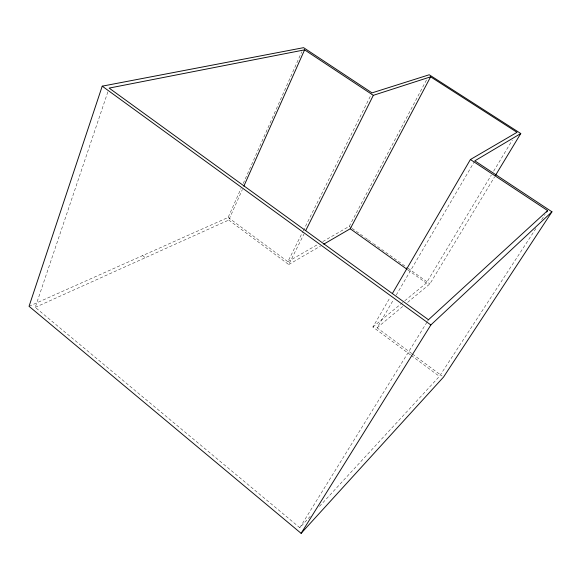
<?xml version="1.0" encoding="UTF-8"?>
<svg xmlns="http://www.w3.org/2000/svg" width="581" height="581" viewBox="0 0 581 581"><rect width="100%" height="100%" fill="white"/><g stroke="black" fill="none" stroke-linecap="round" stroke-linejoin="round"><path stroke-width="0.44" stroke-dasharray="2.9 2.18" d="M310.261 516.371L299.811 527.701L35.252 307.364L107.979 91.529M29.05 306.303L228.144 217.425L241.028 188.44M243.236 183.473L301.75 51.811M35.252 307.364L228.754 220.054L242.379 189.486M228.144 217.425L287.856 261.682L302.824 231.659M303.231 230.846L371.6 93.694M228.754 220.054L288.721 264.551L304.103 233.78M322.825 241.558L349.254 226.343L427.108 78.776M410.491 354.911L372.886 327.009L390.2 297.269M411.74 353.509L377.062 327.8L393.504 299.716M396.249 295.032L474.372 161.62M404.819 300.755L426.338 283.07L491.301 175.063M493.639 171.177L512.333 140.094M407.666 302.36L429.925 283.862L494.547 176.922M299.811 527.701L427.028 322.063M427.507 321.293L428.458 319.753M319.485 506.371L439.418 376.372L536.241 227.999M541.681 219.676L545.138 214.374M377.062 327.8L402.8 306.412M372.886 327.009L404.122 301.328M288.721 264.551L320.647 245.981M287.856 261.682L318.163 244.238M349.254 226.343L351.447 227.912M352.18 228.435L364.65 237.324M365.384 237.847L367.584 239.416M368.318 239.938L372.719 243.076M373.452 243.599L407.187 267.652M407.92 268.175L429.925 283.862M407.862 269.889L426.338 283.07M412.466 354.047L442.09 376.001M411.217 355.441L439.418 376.372M142.592 255.618L145.286 257.717"/><path stroke-width="0.87" d="M102.22 86.162L29.05 306.303L301.111 533.336L443.535 377.076L551.95 211.804L474.83 160.835L520.772 133.528L429.221 74.767L372.007 92.88L303.587 47.664L102.22 86.162L430.848 324.961L551.95 211.804M243.846 186.181L304.597 49.857L373.336 95.328L430.615 76.837L517.01 132.323L470.399 159.528L392.48 293.354M305.722 230.548L373.336 95.328M323.755 244.165L350.234 228.761L430.615 76.837M495.484 175.375L520.772 133.528M301.111 533.336L430.848 324.961M546.619 212.109L547.607 210.591L470.399 159.528M547.607 210.591L428.458 319.753L109.141 88.094L304.597 49.857M350.234 228.761L407.128 269.359"/></g></svg>
